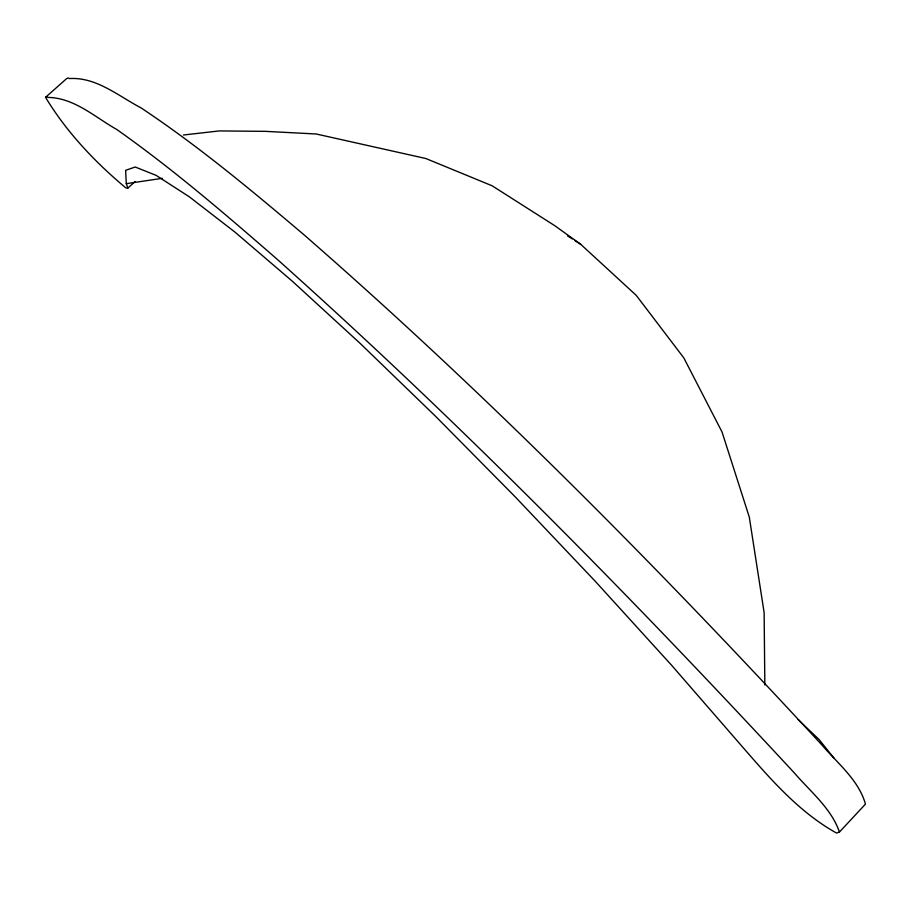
<?xml version="1.0" encoding="UTF-8"?>
<svg xmlns="http://www.w3.org/2000/svg" width="911" height="911" viewBox="0 0 911 911"><rect width="100%" height="100%" fill="white"/><g stroke="black" fill="none" stroke-linecap="round" stroke-linejoin="round"><path stroke-width="1.37" d="M127.904 188.076L126.287 183.68L125.638 170.3L135.215 167.009L156.157 175.39L189.272 196.776L234.822 231.998L292.237 281.135L359.982 343.231L435.492 416.225L515.284 496.928L595.316 581.343L671.453 665.098L739.96 743.968C768.52 776.855 798.07 811.724 836.571 833.064L839.441 832.062L865.45 804.117C858.822 780.112 837.277 763.054 821.574 744.594C657.252 566.551 486.565 393.973 303.864 234.685C251.356 190.194 198.382 146.022 141.011 107.862C118.453 96.042 96.27 76.843 69.327 78.562L68.245 77.936L66.64 78.608L45.55 97.306C66.287 131.753 95.029 162.215 125.9 187.939L127.904 188.076L135.101 181.551M45.55 97.306L46.996 96.76L48.055 97.42C74.338 97.819 95.086 117.28 116.859 129.533C173.136 169.264 225.404 214.21 277.308 259.396C458.666 421.383 629.387 594.894 794.597 773.2C810.437 791.659 831.436 808.547 839.441 832.062M126.287 183.68L162.317 178.317M183.407 135.01L219.266 130.922L265.465 131.355L316.185 133.985L425.79 158.503L492.134 185.787L554.731 225.666L580.649 244.25L636.254 295.369L683.865 357.966L722.036 431.996L749.297 517.106L764.135 612.647L764.841 684.935M567.485 235.847L572.267 238.898M574.67 240.436L580.649 244.25M798.173 719.656L819.217 739.652L834.123 758.339"/></g></svg>
